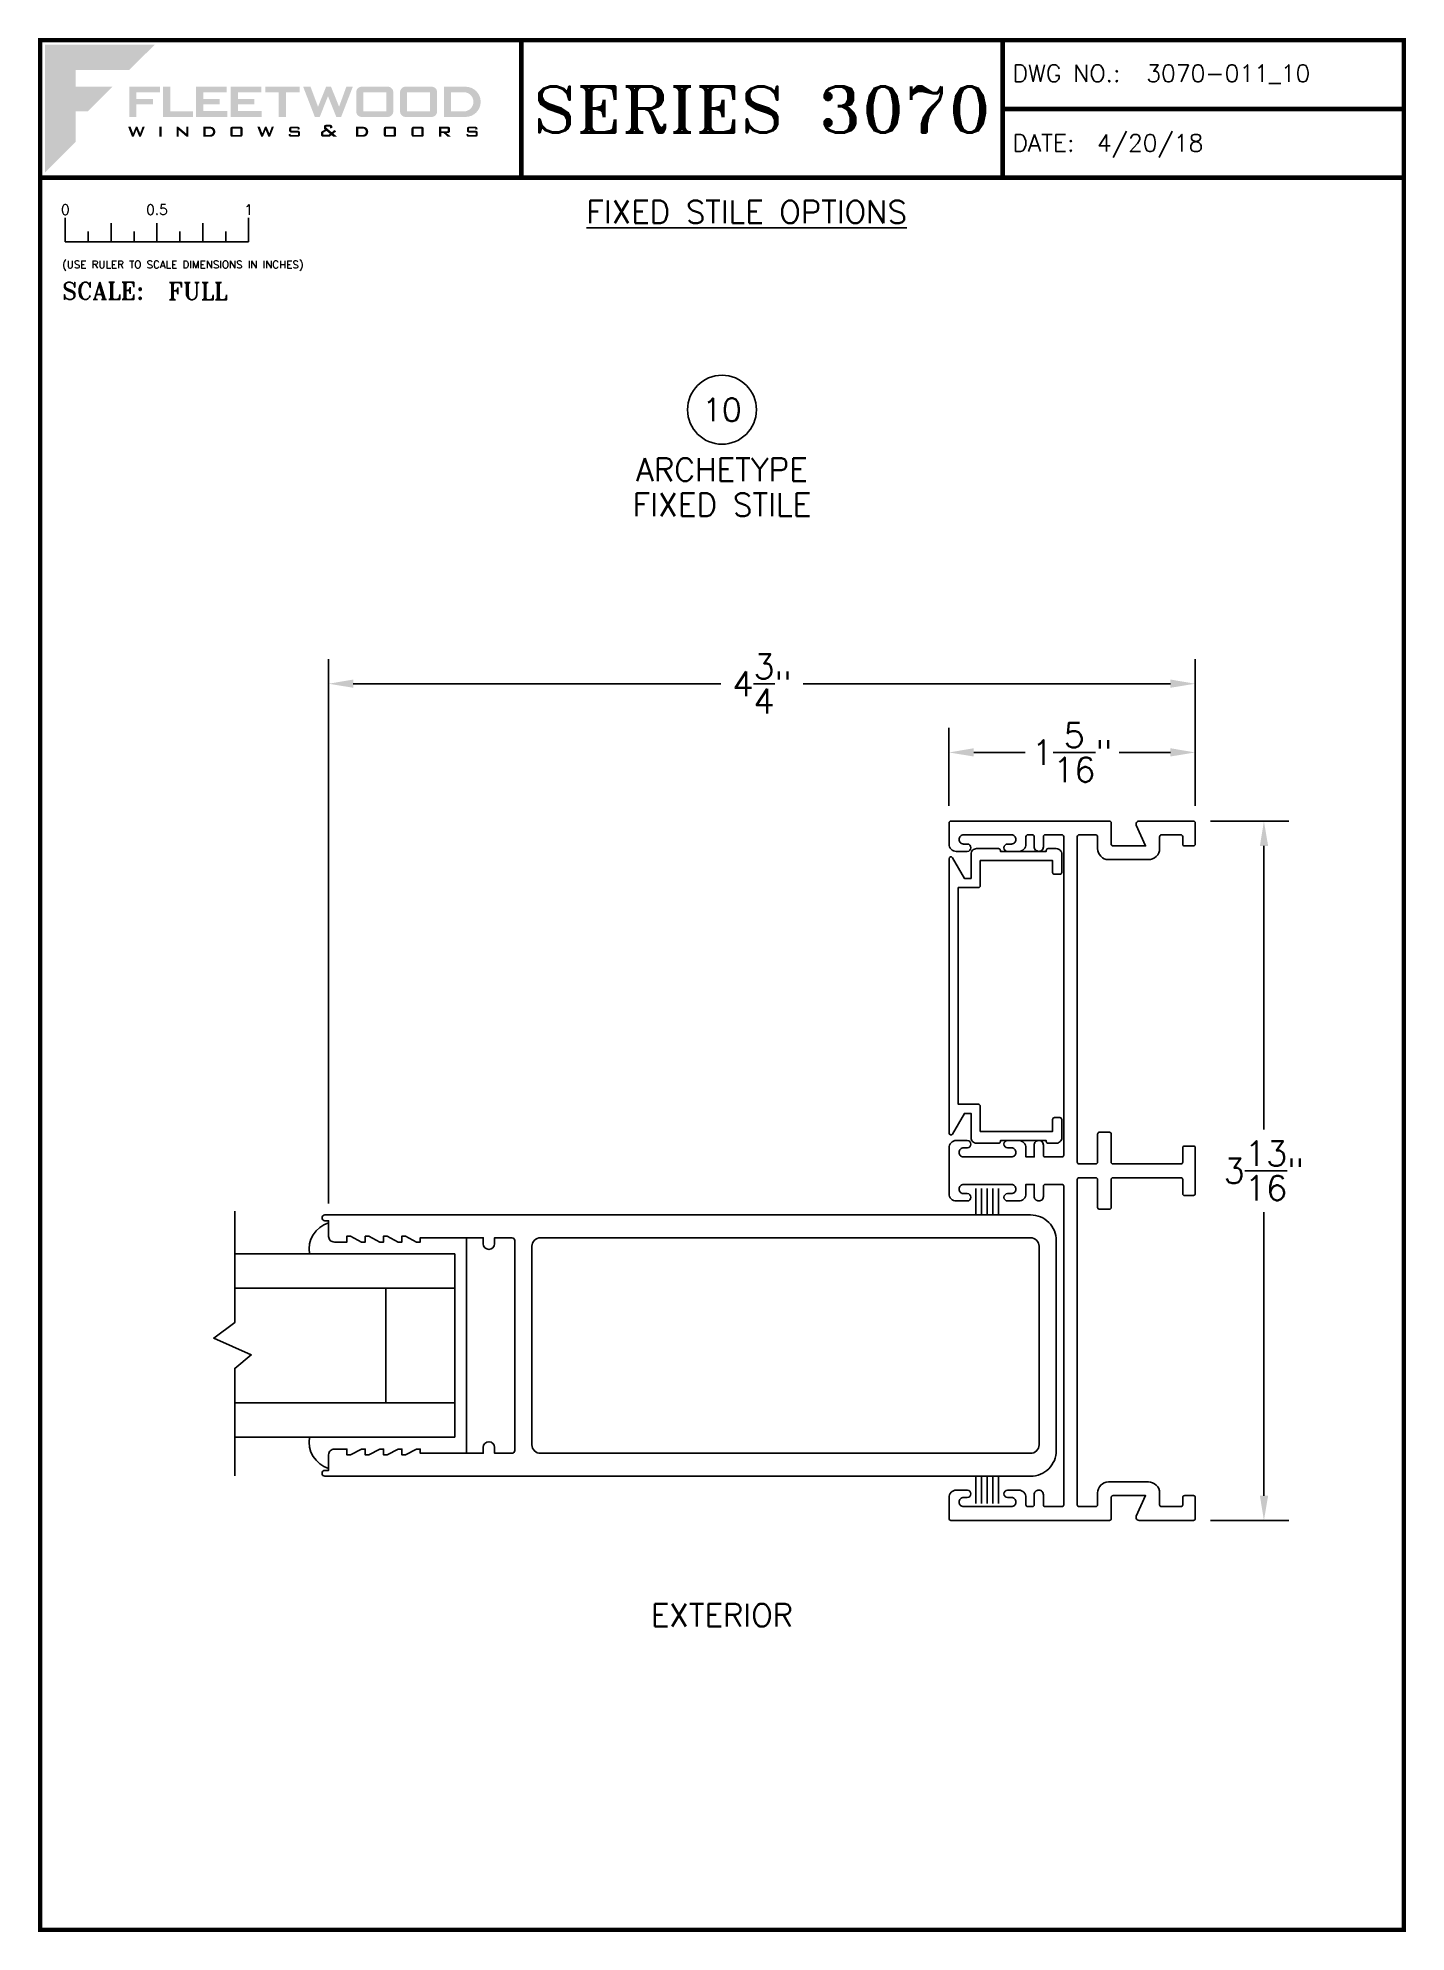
# Paper-space layout 'DETAIL 10' of a CAD drawing. Extents: x 0.3 to 7.8, y 0.1 to 10.4.
# The model-space entities are those that its viewports show. They can reach past a viewport. Long polylines and large blocks are cut down to what shows.
import ezdxf
from ezdxf.enums import TextEntityAlignment as Align

# ---------------------------------------------------------------- set-up
doc = ezdxf.new("R2010")
doc.units = 0
doc.header["$LTSCALE"] = 0.25
doc.header["$MEASUREMENT"] = 0
doc.layers.get('0').update_dxf_attribs({"linetype": 'CONTINUOUS'})
doc.layers.get('DEFPOINTS').update_dxf_attribs({"color": 1, "linetype": 'CONTINUOUS'})
for name, color, linetype in [('DIM', 7, 'CONTINUOUS'), ('FRAME', 1, 'CONTINUOUS'), ('GLASS-VINYL', 7, 'CONTINUOUS'), ('SASH', 5, 'CONTINUOUS'), ('SEAL', 7, 'CONTINUOUS'), ('SILL-PAN', 7, 'CONTINUOUS'), ('TEXT', 7, 'CONTINUOUS')]:
    doc.layers.add(name, color=color, linetype=linetype)
doc.layers.add('VP', color=40, linetype='CONTINUOUS', plot=False)
doc.layers.get('VP').off()
doc.styles.add('ROMANS', font='romans')
doc.styles.add('ROMANT', font='romant')
doc.styles.add('SIMPLEX-094', font='simplex.shx', dxfattribs={"height": 0.094})
doc.styles.get("Standard").update_dxf_attribs({"font": 'simplex.shx'})
doc.dimstyles.new('FULL SCALE', dxfattribs={"dimscale": 0.75, "dimtxt": 0.18, "dimasz": 0.18, "dimexe": 0.18, "dimexo": 0.125, "dimgap": 0.09, "dimtad": 0, "dimtih": 1, "dimtoh": 1, "dimdec": 4, "dimzin": 0, "dimdsep": 46, "dimlunit": 4, "dimtxsty": 'Standard', "dimcen": 0.09, "dimadec": 0, "dimazin": 0, "dimtfac": 1, "dimtdec": 4, "dimtofl": 0, "dimtmove": 0, "dimatfit": 3, "dimfxl": 0, "dimtolj": 1, "dimtzin": 0, "dimarcsym": 0})

# ---------------------------------------------------------------- blocks, each defined once
blk = doc.blocks.new('Fleetwood_Logo_6-10-15')
h = blk.add_hatch(color=154)
h.dxf.hatch_style = 1
h.paths.add_polyline_path([(0.2526, -0.0017), (0.0019, -0.0017), (0.0019, -0.2942), (0.0725, -0.2236), (0.0725, -0.1535), (0.1007, -0.1535), (0.1567, -0.0976), (0.0725, -0.0976), (0.0725, -0.0596), (0.1946, -0.0596)])
h = blk.add_hatch(color=251)
h.dxf.hatch_style = 1
h.paths.add_polyline_path([(0.2487, -0.1256), (0.2112, -0.1256), (0.2112, -0.1102), (0.2647, -0.1102), (0.2647, -0.0976), (0.1946, -0.0976), (0.1946, -0.1667), (0.2112, -0.1667), (0.2112, -0.1377), (0.2487, -0.1377)])
h = blk.add_hatch(color=251)
h.dxf.hatch_style = 1
h.paths.add_polyline_path([(0.2886, -0.0976), (0.272, -0.0976), (0.272, -0.1667), (0.3401, -0.1667), (0.3401, -0.1535), (0.2886, -0.1535)])
h = blk.add_hatch(color=251)
h.dxf.hatch_style = 1
h.paths.add_polyline_path([(0.4175, -0.0976), (0.3474, -0.0976), (0.3474, -0.1667), (0.4185, -0.1667), (0.4185, -0.1534), (0.364, -0.1534), (0.364, -0.1377), (0.4015, -0.1377), (0.4015, -0.1256), (0.364, -0.1256), (0.364, -0.1102), (0.4175, -0.1102)])
h = blk.add_hatch(color=251)
h.dxf.hatch_style = 1
h.paths.add_polyline_path([(0.4965, -0.0976), (0.4264, -0.0976), (0.4264, -0.1667), (0.4975, -0.1667), (0.4975, -0.1534), (0.443, -0.1534), (0.443, -0.1377), (0.4804, -0.1377), (0.4804, -0.1256), (0.443, -0.1256), (0.443, -0.1102), (0.4965, -0.1102)])
h = blk.add_hatch(color=251)
h.dxf.hatch_style = 1
h.paths.add_polyline_path([(0.5842, -0.0976), (0.5054, -0.0976), (0.5054, -0.1102), (0.5365, -0.1102), (0.5365, -0.1667), (0.5531, -0.1667), (0.5531, -0.1102), (0.5842, -0.1102)])
h = blk.add_hatch(color=251)
h.dxf.hatch_style = 1
h.paths.add_polyline_path([(0.6089, -0.0976), (0.5921, -0.0976), (0.6188, -0.1667), (0.63, -0.1667), (0.6489, -0.1192), (0.6679, -0.1667), (0.6789, -0.1667), (0.7056, -0.0976), (0.6908, -0.0976), (0.6742, -0.1433), (0.6558, -0.0976), (0.6446, -0.0976), (0.6261, -0.1433)])
h = blk.add_hatch(color=251)
h.dxf.hatch_style = 1
h.paths.add_polyline_path([(0.7853, -0.0976), (0.726, -0.0976, 0.414214), (0.7133, -0.1102), (0.7133, -0.154, 0.414214), (0.726, -0.1667), (0.7853, -0.1667, 0.414214), (0.798, -0.154), (0.798, -0.1102, 0.414214)])
h.paths.add_polyline_path([(0.7819, -0.1102), (0.7819, -0.154), (0.7294, -0.154), (0.7294, -0.1102)], flags=16)
h = blk.add_hatch(color=251)
h.dxf.hatch_style = 1
h.paths.add_polyline_path([(0.8856, -0.0976), (0.8262, -0.0976, 0.414214), (0.8136, -0.1102), (0.8136, -0.154, 0.414214), (0.8262, -0.1667), (0.8856, -0.1667, 0.414214), (0.8982, -0.154), (0.8982, -0.1102, 0.414214)])
h.paths.add_polyline_path([(0.8822, -0.1102), (0.8822, -0.154), (0.8296, -0.154), (0.8296, -0.1102)], flags=16)
h = blk.add_hatch(color=251)
h.dxf.hatch_style = 1
h.paths.add_polyline_path([(0.9632, -0.0976), (0.914, -0.0976), (0.914, -0.1667), (0.9632, -0.1667, 1)])
h.paths.add_polyline_path([(0.9301, -0.1102), (0.9593, -0.1102, -1), (0.9593, -0.154), (0.9301, -0.154)], flags=16)
h = blk.add_hatch(color=7)
h.dxf.hatch_style = 1
h.paths.add_polyline_path([(0.2301, -0.1891), (0.2251, -0.1891), (0.2196, -0.2043), (0.2134, -0.1891), (0.2097, -0.1891), (0.2035, -0.2043), (0.1978, -0.1891), (0.1922, -0.1891), (0.2011, -0.2121), (0.2048, -0.2121), (0.2112, -0.1963), (0.2175, -0.2121), (0.2212, -0.2121)])
h = blk.add_hatch(color=7)
h.dxf.hatch_style = 1
h.paths.add_polyline_path([(0.2691, -0.1891), (0.2637, -0.1891), (0.2637, -0.2118), (0.2637, -0.2121), (0.2691, -0.2121)])
h = blk.add_hatch(color=7)
h.dxf.hatch_style = 1
h.paths.add_polyline_path([(0.3077, -0.1964), (0.3259, -0.2121), (0.3298, -0.2121), (0.3298, -0.1891), (0.325, -0.1891), (0.325, -0.2047), (0.3067, -0.1891), (0.3029, -0.1891), (0.3029, -0.2121), (0.3077, -0.2121)])
h = blk.add_hatch(color=7)
h.dxf.hatch_style = 1
h.paths.add_polyline_path([(0.3801, -0.1891), (0.3637, -0.1891), (0.3637, -0.2121), (0.3801, -0.2121, 1)])
h.paths.add_polyline_path([(0.3691, -0.2079), (0.3691, -0.1933), (0.3788, -0.1933, -1), (0.3788, -0.2079)], flags=16)
h = blk.add_hatch(color=7)
h.dxf.hatch_style = 1
h.paths.add_polyline_path([(0.4537, -0.2079), (0.4537, -0.1933, 0.414214), (0.4495, -0.1891), (0.4297, -0.1891, 0.414214), (0.4255, -0.1933), (0.4255, -0.2079, 0.414214), (0.4297, -0.2121), (0.4495, -0.2121, 0.414214)])
h.paths.add_polyline_path([(0.4308, -0.2079), (0.4308, -0.1933), (0.4484, -0.1933), (0.4484, -0.2079)], flags=16)
h = blk.add_hatch(color=7)
h.dxf.hatch_style = 1
h.paths.add_polyline_path([(0.5253, -0.1891), (0.5203, -0.1891), (0.5148, -0.2043), (0.5087, -0.1891), (0.5049, -0.1891), (0.4988, -0.2043), (0.493, -0.1891), (0.4874, -0.1891), (0.4963, -0.2121), (0.5001, -0.2121), (0.5064, -0.1963), (0.5127, -0.2121), (0.5164, -0.2121)])
h = blk.add_hatch(color=7)
h.dxf.hatch_style = 1
h.paths.add_polyline_path([(0.5801, -0.1891), (0.5643, -0.1891, 0.414214), (0.56, -0.1933), (0.56, -0.1981, 0.414214), (0.5643, -0.2024), (0.58, -0.2024), (0.58, -0.2078), (0.5637, -0.2078), (0.5637, -0.2052), (0.5591, -0.2062), (0.5591, -0.2078, 0.414214), (0.5634, -0.2121), (0.5805, -0.2121, 0.414214), (0.5848, -0.2078), (0.5848, -0.2024, 0.414214), (0.5805, -0.1982), (0.5648, -0.1982), (0.5648, -0.193), (0.5798, -0.193), (0.5798, -0.1958), (0.5843, -0.1948), (0.5843, -0.1933, 0.414214)])
h = blk.add_hatch(color=7)
h.dxf.hatch_style = 1
h.paths.add_polyline_path([(0.645, -0.1913, -0.222262), (0.6447, -0.1906), (0.6447, -0.1892), (0.6535, -0.1892), (0.6535, -0.193), (0.6587, -0.1918), (0.6587, -0.189, 0.414214), (0.6544, -0.1847), (0.6437, -0.1847, 0.414214), (0.6394, -0.189), (0.6394, -0.1922, 0.222262), (0.6407, -0.1948), (0.6415, -0.1955), (0.6345, -0.1998, 0.260684), (0.6329, -0.2027), (0.6329, -0.2078, 0.414214), (0.6372, -0.2121), (0.6514, -0.2121, 0.17577), (0.6536, -0.2113), (0.657, -0.2085), (0.6614, -0.2121), (0.6699, -0.2121), (0.6613, -0.2049), (0.6676, -0.1997), (0.6637, -0.1964), (0.6574, -0.2017)])
h.paths.add_polyline_path([(0.6532, -0.2052), (0.6509, -0.2072, -0.17577), (0.6502, -0.2074), (0.6382, -0.2074), (0.6382, -0.2033, -0.260684), (0.6387, -0.2025), (0.6451, -0.1985)], flags=16)
h = blk.add_hatch(color=7)
h.dxf.hatch_style = 1
h.paths.add_polyline_path([(0.7294, -0.1891), (0.713, -0.1891), (0.713, -0.2121), (0.7294, -0.2121, 1)])
h.paths.add_polyline_path([(0.7184, -0.2079), (0.7184, -0.1933), (0.7281, -0.1933, -1), (0.7281, -0.2079)], flags=16)
h = blk.add_hatch(color=7)
h.dxf.hatch_style = 1
h.paths.add_polyline_path([(0.8045, -0.2079), (0.8045, -0.1933, 0.414214), (0.8003, -0.1891), (0.7805, -0.1891, 0.414214), (0.7763, -0.1933), (0.7763, -0.2079, 0.414214), (0.7805, -0.2121), (0.8003, -0.2121, 0.414214)])
h.paths.add_polyline_path([(0.7816, -0.2079), (0.7816, -0.1933), (0.7992, -0.1933), (0.7992, -0.2079)], flags=16)
h = blk.add_hatch(color=7)
h.dxf.hatch_style = 1
h.paths.add_polyline_path([(0.8678, -0.2079), (0.8678, -0.1933, 0.414214), (0.8636, -0.1891), (0.8438, -0.1891, 0.414214), (0.8396, -0.1933), (0.8396, -0.2079, 0.414214), (0.8438, -0.2121), (0.8636, -0.2121, 0.414214)])
h.paths.add_polyline_path([(0.8449, -0.2079), (0.8449, -0.1933), (0.8624, -0.1933), (0.8624, -0.2079)], flags=16)
h = blk.add_hatch(color=7)
h.dxf.hatch_style = 1
h.paths.add_polyline_path([(0.9277, -0.1993), (0.9277, -0.1933, 0.414214), (0.9235, -0.1891), (0.9028, -0.1891), (0.9028, -0.2121), (0.9082, -0.2121), (0.9082, -0.2035), (0.9131, -0.2035), (0.9224, -0.2121), (0.9303, -0.2121), (0.9197, -0.2035), (0.9235, -0.2035, 0.414214)])
h.paths.add_polyline_path([(0.9082, -0.1993), (0.9082, -0.1933), (0.9214, -0.1933, -0.414214), (0.9224, -0.1943), (0.9224, -0.1983, -0.414214), (0.9214, -0.1993)], flags=16)
h = blk.add_hatch(color=7)
h.dxf.hatch_style = 1
h.paths.add_polyline_path([(0.9867, -0.1982), (0.971, -0.1982), (0.971, -0.193), (0.9859, -0.193), (0.9859, -0.1958), (0.9905, -0.1948), (0.9905, -0.1933, 0.414214), (0.9863, -0.1891), (0.9705, -0.1891, 0.414214), (0.9662, -0.1933), (0.9662, -0.1981, 0.414214), (0.9705, -0.2024), (0.9862, -0.2024), (0.9862, -0.2078), (0.9699, -0.2078), (0.9699, -0.2052), (0.9653, -0.2062), (0.9653, -0.2078, 0.414214), (0.9696, -0.2121), (0.9867, -0.2121, 0.414214), (0.991, -0.2078), (0.991, -0.2024, 0.414214)])
blk = doc.blocks.new('A-SIZE_P')
at = {"const_width": 0.025}
blk.add_lwpolyline([(0.313, 0.125), (7.751, 0.125), (7.751, 10.437), (0.313, 10.437)], close=True, dxfattribs=at)
for points in [[(2.938, 10.437), (2.938, 9.687)], [(5.563, 10.437), (5.563, 9.687)], [(5.563, 10.062), (7.751, 10.062)], [(0.313, 9.687), (7.751, 9.687)]]:
    blk.add_lwpolyline(points, dxfattribs=at)
at = {"xscale": 2.387023416083395, "yscale": 2.387023416083395, "zscale": 2.387023416083395}
blk.add_blockref('Fleetwood_Logo_6-10-15', (0.334, 10.416), dxfattribs=at)
for s, style, p in [('DWG NO.:', 'SIMPLEX-094', (5.617, 10.209)), ('DATE:', 'SIMPLEX-094', (5.616, 9.829)), ('SCALE:', 'ROMANT', (0.433, 9.022))]:
    blk.add_text(s, height=0.094, dxfattribs=dict(style=style)).set_placement(p)
for tag, p, style in [('DWG_NO', (6.346, 10.209), 'SIMPLEX-094'), ('DATE', (6.077, 9.829), 'SIMPLEX-094'), ('SCALE', (1.011, 9.02), 'ROMANT')]:
    blk.add_attdef(tag, p, '', height=0.094, dxfattribs=dict(style=style))
for tag, height, style, width, p, p2 in [('DWG_NO_F', 0.094, 'SIMPLEX-094', 1.745692, (6.347, 10.209), (7.683, 10.209)), ('PRODUCT', 0.25, 'ROMANT', 1.390728, (3.001, 9.934), (5.5, 9.934))]:
    blk.add_attdef(tag, text='', height=height, dxfattribs=dict(style=style, width=width)).set_placement(p, p2, align=Align.FIT)
blk = doc.blocks.new('Full')
for p, q in [((0.137, -0.219), (0.137, -0.35)), ((0.262, -0.294), (0.262, -0.35)), ((0.387, -0.249), (0.387, -0.35)), ((0.512, -0.294), (0.512, -0.35)), ((0.637, -0.249), (0.637, -0.35)), ((0.762, -0.294), (0.762, -0.35)), ((0.887, -0.249), (0.887, -0.35)), ((1.012, -0.294), (1.012, -0.35)), ((1.137, -0.219), (1.137, -0.35)), ((0.137, -0.35), (1.137, -0.35))]:
    blk.add_line(p, q)
for s, p in [('0', (0.137, -0.219)), ('0.5', (0.637, -0.219)), ('1', (1.137, -0.219))]:
    blk.add_text(s, height=0.055).set_placement(p, align=Align.BOTTOM_CENTER)
at = {"style": 'ROMANS'}
blk.add_text('(USE RULER TO SCALE DIMENSIONS IN INCHES)', height=0.04115, dxfattribs=at).set_placement((0.12, -0.495))
blk = doc.blocks.new('sectball')
blk.add_circle((0, 0), 0.125)
blk.add_attdef('NO', text='', height=0.062).set_placement((0, 0), align=Align.MIDDLE_CENTER)
for tag, p in [('LINE1', (0, -0.2588)), ('LINE2', (0, -0.3864)), ('LINE3', (0, -0.5214))]:
    blk.add_attdef(tag, text='', height=0.078).set_placement(p, align=Align.CENTER)
blk = doc.blocks.new('*D124')
at = {"layer": 'DEFPOINTS', "color": 0}
for p in [(6.603, 6.175), (6.603, 2.359), (6.988, 2.359)]:
    blk.add_point(p, dxfattribs=at)
at = {"layer": 'SILL-PAN', "color": 0, "lineweight": -2}
for p, q in [((6.697, 6.175), (7.123, 6.175)), ((6.988, 6.04), (6.988, 4.492)), ((6.988, 2.494), (6.988, 4.042)), ((6.697, 2.359), (7.123, 2.359))]:
    blk.add_line(p, q, dxfattribs=at)
at = {"layer": 'SILL-PAN', "color": 0}
for points in [[(6.966, 6.04), (7.011, 6.04), (6.988, 6.175)], [(6.966, 2.494), (7.011, 2.494), (6.988, 2.359)]]:
    blk.add_solid(points, dxfattribs=at)
at = {"layer": 'SILL-PAN', "color": 0, "insert": (6.988, 4.267), "char_height": 0.135, "attachment_point": 5}
blk.add_mtext('\\A1;3{\\H1.000000x;\\S13/16;}"', dxfattribs=at)
blk = doc.blocks.new('*D125')
at = {"layer": 'DEFPOINTS', "color": 0}
for p in [(5.27, 6.55), (5.27, 6.165), (6.613, 6.165)]:
    blk.add_point(p, dxfattribs=at)
at = {"layer": 'SILL-PAN', "color": 0, "lineweight": -2}
for p, q in [((5.27, 6.259), (5.27, 6.685)), ((6.613, 6.259), (6.613, 6.685)), ((5.405, 6.55), (5.685, 6.55)), ((6.478, 6.55), (6.199, 6.55))]:
    blk.add_line(p, q, dxfattribs=at)
at = {"layer": 'SILL-PAN', "color": 0}
for points in [[(5.405, 6.573), (5.405, 6.528), (5.27, 6.55)], [(6.478, 6.573), (6.478, 6.528), (6.613, 6.55)]]:
    blk.add_solid(points, dxfattribs=at)
at = {"layer": 'SILL-PAN', "color": 0, "insert": (5.942, 6.55), "char_height": 0.135, "attachment_point": 5}
blk.add_mtext('\\A1;1{\\H1.000000x;\\S5/16;}"', dxfattribs=at)
blk = doc.blocks.new('*D126')
at = {"layer": 'DEFPOINTS', "color": 0}
for p in [(1.886, 6.925), (6.613, 6.165), (1.886, 3.994)]:
    blk.add_point(p, dxfattribs=at)
at = {"layer": 'SILL-PAN', "color": 0, "lineweight": -2}
for p, q in [((1.886, 4.088), (1.886, 7.06)), ((6.613, 6.259), (6.613, 7.06)), ((2.021, 6.925), (4.025, 6.925)), ((6.478, 6.925), (4.475, 6.925))]:
    blk.add_line(p, q, dxfattribs=at)
at = {"layer": 'SILL-PAN', "color": 0}
for points in [[(2.021, 6.948), (2.021, 6.903), (1.886, 6.925)], [(6.478, 6.948), (6.478, 6.903), (6.613, 6.925)]]:
    blk.add_solid(points, dxfattribs=at)
at = {"layer": 'SILL-PAN', "color": 0, "insert": (4.25, 6.925), "char_height": 0.135, "attachment_point": 5}
blk.add_mtext('\\A1;4{\\H1.000000x;\\S3/4;}"', dxfattribs=at)
blk = doc.blocks.new('2 TRACK JAMB')
at = {"color": 1}
blk.add_lwpolyline([(-0.368, 1.86), (-0.368, 1.708, -0.414214), (-0.377, 1.698), (-0.433, 1.698, -0.414214), (-0.442, 1.708), (-0.442, 1.86, 0.414214), (-0.452, 1.87), (-0.781, 1.87), (-0.822, 1.87, 0.414214), (-0.832, 1.86), (-0.832, 1.783, -0.414214), (-0.843, 1.773), (-0.891, 1.773, -0.414214), (-0.9, 1.783), (-0.9, 1.871), (-0.9, 1.963), (-0.9, 2.033, -0.414214), (-0.891, 2.043), (-0.843, 2.043, -0.414214), (-0.832, 2.033), (-0.832, 1.955, 0.414214), (-0.822, 1.945), (-0.768, 1.945), (-0.452, 1.945, 0.414214), (-0.442, 1.955), (-0.442, 2.108, -0.414214), (-0.433, 2.118), (-0.377, 2.118, -0.414214), (-0.368, 2.108), (-0.368, 1.955, 0.414214), (-0.357, 1.945), (-0.267, 1.945, 0.414214), (-0.257, 1.955), (-0.257, 2.862), (-0.257, 3.731, 0.414214), (-0.267, 3.741), (-0.357, 3.741, 0.414214), (-0.368, 3.731), (-0.368, 3.666, -0.414214), (-0.427, 3.606), (-0.645, 3.606, -0.414214), (-0.706, 3.666), (-0.706, 3.731, 0.414214), (-0.715, 3.741), (-0.822, 3.741, 0.414214), (-0.832, 3.731), (-0.832, 3.691, -0.414214), (-0.843, 3.681), (-0.891, 3.681, -0.414214), (-0.9, 3.691), (-0.9, 3.806, -0.414214), (-0.891, 3.816), (-0.594, 3.816, -0.546624), (-0.579, 3.793), (-0.63, 3.681), (-0.452, 3.681, 0.414214), (-0.442, 3.691), (-0.442, 3.806, -0.414214), (-0.433, 3.816), (0.433, 3.816, -0.414214), (0.442, 3.806), (0.442, 3.691, -0.414214), (0.403, 3.651), (0.343, 3.651, -0.414214), (0.323, 3.671), (0.323, 3.671, -0.414214), (0.343, 3.691), (0.363, 3.691, 0.414214), (0.388, 3.715), (0.388, 3.716, 0.414214), (0.363, 3.741), (0.102, 3.741, 0.414214), (0.078, 3.716), (0.078, 3.715, 0.414214), (0.102, 3.691), (0.123, 3.691, -0.414214), (0.143, 3.671), (0.143, 3.67, -0.414214), (0.123, 3.651), (0.062, 3.651, -0.414214), (0.023, 3.691), (0.023, 3.731, 0.414214), (0.013, 3.741), (-0.012, 3.741, 0.414214), (-0.022, 3.731), (-0.022, 3.676, -0.414214), (-0.047, 3.651), (-0.048, 3.651, -0.414214), (-0.072, 3.675), (-0.072, 3.731, 0.414214), (-0.082, 3.741), (-0.172, 3.741, 0.414214), (-0.183, 3.731), (-0.183, 2.862), (-0.183, 1.993, 0.414214), (-0.172, 1.983), (-0.082, 1.983, 0.414214), (-0.072, 1.993), (-0.072, 2.048, -0.414214), (-0.048, 2.073), (-0.047, 2.073, -0.414214), (-0.022, 2.048), (-0.022, 1.983), (0.023, 1.983), (0.023, 2.033, -0.414214), (0.062, 2.073), (0.123, 2.073, -0.414214), (0.143, 2.054), (0.143, 2.053, -0.414214), (0.123, 2.033), (0.102, 2.033, 0.414214), (0.078, 2.008), (0.078, 2.007, 0.414214), (0.102, 1.983), (0.363, 1.983, 0.414214), (0.388, 2.007), (0.388, 2.008, 0.414214), (0.363, 2.033), (0.343, 2.033, -0.414214), (0.323, 2.053, -0.414214), (0.343, 2.073), (0.403, 2.073, -0.414214), (0.442, 2.033), (0.442, 1.963), (0.442, 1.871), (0.442, 1.783, -0.414214), (0.403, 1.743), (0.343, 1.743, -0.414214), (0.323, 1.763), (0.323, 1.763, -0.414214), (0.343, 1.783), (0.363, 1.783, 0.414214), (0.388, 1.807), (0.388, 1.808, 0.414214), (0.363, 1.833), (0.102, 1.833, 0.414214), (0.078, 1.808), (0.078, 1.807, 0.414214), (0.102, 1.783), (0.123, 1.783, -0.414214), (0.143, 1.763), (0.143, 1.762, -0.414214), (0.123, 1.743), (0.062, 1.743, -0.414214), (0.023, 1.783), (0.023, 1.833), (-0.022, 1.833), (-0.022, 1.768, -0.414214), (-0.047, 1.743), (-0.048, 1.743, -0.414214), (-0.072, 1.767), (-0.072, 1.823, 0.414214), (-0.082, 1.833), (-0.172, 1.833, 0.414214), (-0.183, 1.823), (-0.183, 0.954), (-0.183, 0.085, 0.414214), (-0.172, 0.075), (-0.082, 0.075, 0.414214), (-0.072, 0.085), (-0.072, 0.14, -0.414214), (-0.048, 0.165), (-0.047, 0.165, -0.414214), (-0.022, 0.14), (-0.022, 0.085, 0.414214), (-0.012, 0.075), (0.013, 0.075, 0.414214), (0.023, 0.085), (0.023, 0.125, -0.414214), (0.062, 0.165), (0.123, 0.165, -0.414214), (0.143, 0.145), (0.143, 0.145, -0.414214), (0.123, 0.125), (0.102, 0.125, 0.414214), (0.078, 0.1), (0.078, 0.099, 0.414214), (0.102, 0.075), (0.363, 0.075, 0.414214), (0.388, 0.099), (0.388, 0.1, 0.414214), (0.363, 0.125), (0.343, 0.125, -0.414214), (0.323, 0.145, -0.414214), (0.343, 0.165), (0.403, 0.165, -0.414214), (0.442, 0.125), (0.442, 0.01, -0.414214), (0.433, 0), (-0.433, 0, -0.414214), (-0.442, 0.01), (-0.442, 0.125, 0.414214), (-0.452, 0.135), (-0.63, 0.135), (-0.579, 0.023, -0.546624), (-0.594, 0), (-0.891, 0, -0.414214), (-0.9, 0.01), (-0.9, 0.125, -0.414214), (-0.891, 0.135), (-0.843, 0.135, -0.414214), (-0.832, 0.125), (-0.832, 0.085, 0.414214), (-0.822, 0.075), (-0.715, 0.075, 0.414214), (-0.706, 0.085), (-0.706, 0.15, -0.414214), (-0.645, 0.21), (-0.427, 0.21, -0.414214), (-0.368, 0.15), (-0.368, 0.085, 0.414214), (-0.357, 0.075), (-0.267, 0.075, 0.414214), (-0.257, 0.085), (-0.257, 0.954), (-0.257, 1.86, 0.414214), (-0.267, 1.87), (-0.357, 1.87, 0.414214)], format="xyb", close=True, dxfattribs=at)
blk = doc.blocks.new('3710 Jamb Filler')
blk.add_lwpolyline([(-0.12, 0.774, 0.414214), (-0.15, 0.804), (-0.27, 0.804, 0.414214), (-0.28, 0.794), (-0.28, 0.789), (-0.53, 0.789), (-0.53, 0.794, 0.414214), (-0.54, 0.804), (-0.585, 0.804, 0.414214), (-0.615, 0.774), (-0.615, 0.674, 0.414214), (-0.605, 0.664), (-0.575, 0.664, 0.414214), (-0.565, 0.674), (-0.565, 0.739), (-0.17, 0.739), (-0.17, 0.601, 0.414214), (-0.16, 0.591), (-0.05, 0.591), (-0.05, -0.591), (-0.16, -0.591, 0.414214), (-0.17, -0.601), (-0.17, -0.739), (-0.565, -0.739), (-0.565, -0.674, 0.414214), (-0.575, -0.664), (-0.605, -0.664, 0.414214), (-0.615, -0.674), (-0.615, -0.774, 0.414214), (-0.585, -0.804), (-0.54, -0.804, 0.414214), (-0.53, -0.794), (-0.53, -0.789), (-0.28, -0.789), (-0.28, -0.794, 0.414214), (-0.27, -0.804), (-0.15, -0.804, 0.414214), (-0.12, -0.774), (-0.12, -0.641), (-0.084, -0.641), (-0.019, -0.754, 0.767327), (0, -0.749), (0, 0.749, 0.767327), (-0.019, 0.754), (-0.084, 0.641), (-0.12, 0.641)], format="xyb", close=True)
blk = doc.blocks.new('3767 LEADSILE')
for points in [[(3.769, -0.597), (3.749, -0.597), (3.689, -0.565), (3.669, -0.565), (3.669, -0.597), (3.649, -0.597), (3.589, -0.565), (3.569, -0.565), (3.569, -0.597), (3.549, -0.597), (3.489, -0.565), (3.469, -0.565), (3.469, -0.588), (3.126, -0.588), (3.126, -0.556, 1), (3.064, -0.556), (3.064, -0.588), (2.969, -0.588, -0.414214), (2.954, -0.573), (2.954, 0.573, -0.414214), (2.969, 0.588), (3.064, 0.588), (3.064, 0.556, 1), (3.126, 0.556), (3.126, 0.588), (3.469, 0.588), (3.469, 0.565), (3.489, 0.565), (3.549, 0.597), (3.569, 0.597), (3.569, 0.565), (3.589, 0.565), (3.649, 0.597), (3.669, 0.597), (3.669, 0.565), (3.689, 0.565), (3.749, 0.597), (3.769, 0.597), (3.769, 0.565), (3.789, 0.565), (3.849, 0.597), (3.869, 0.597), (3.869, 0.565), (3.938, 0.565, 0.414214), (3.969, 0.596), (3.969, 0.681), (3.989, 0.681, 1), (3.989, 0.713), (0.14, 0.713, 0.414214), (0, 0.573), (0, -0.573, 0.414214), (0.14, -0.713), (3.989, -0.713, 1), (3.989, -0.681), (3.969, -0.681), (3.969, -0.596, 0.414214), (3.938, -0.565), (3.869, -0.565), (3.869, -0.597), (3.849, -0.597), (3.789, -0.565), (3.769, -0.565)], [(2.814, -0.588, 0.414214), (2.86, -0.542), (2.86, 0.542, 0.414214), (2.814, 0.588), (0.14, 0.588, 0.414214), (0.094, 0.542), (0.094, -0.542, 0.414214), (0.14, -0.588)]]:
    blk.add_lwpolyline(points, format="xyb", close=True)

msp = doc.modelspace()

# ---------------------------------------------------------------- linework, layer by layer
at = {"layer": 'GLASS-VINYL', "color": 7}
for p, q in [((7.93845, -17.24673), (7.93845, -18.42273)), ((6.67384, -17.33473), (7.87345, -17.33473)), ((7.87345, -17.33473), (7.87345, -18.33473)), ((6.67384, -17.52223), (7.87345, -17.52223)), ((7.49845, -17.52223), (7.49845, -18.14723)), ((6.67384, -18.14723), (7.87345, -18.14723)), ((6.67384, -18.33473), (7.87345, -18.33473))]:
    msp.add_line(p, q, dxfattribs=at)
at = {"layer": 'GLASS-VINYL'}
msp.add_lwpolyline([(6.67384, -17.10122), (6.67384, -17.70973), (6.55961, -17.79399), (6.76348, -17.88545), (6.67384, -17.95973), (6.67384, -18.5448)], dxfattribs=at)
at = {"layer": 'GLASS-VINYL', "color": 7}
for centre, start, end in [((7.23152, -17.3102), 107.354231, 189.24028), ((7.23152, -18.35926), 170.75972, 252.645769)]:
    msp.add_arc(centre, 0.15276, start, end, dxfattribs=at)
at = {"layer": 'SEAL'}
for p, q in [((10.71522, -16.97763), (10.71522, -17.12173)), ((10.74622, -16.97763), (10.74622, -17.12173)), ((10.77722, -16.97763), (10.77722, -17.12173)), ((10.80822, -16.97763), (10.80822, -17.12173)), ((10.83922, -16.97763), (10.83922, -17.12173)), ((10.7163, -18.69571), (10.7163, -18.54773)), ((10.7473, -18.69571), (10.7473, -18.54773)), ((10.7783, -18.69571), (10.7783, -18.54773)), ((10.8093, -18.69571), (10.8093, -18.54773)), ((10.8403, -18.69571), (10.8403, -18.54773))]:
    msp.add_line(p, q, dxfattribs=at)

# ---------------------------------------------------------------- block references
at = {"layer": 'FRAME', "xscale": -1}
for name, p in [('2 TRACK JAMB', (11.01235, -18.78873)), ('3710 Jamb Filler', (10.56985, -15.92673))]:
    msp.add_blockref(name, p, dxfattribs=at)
at = {"layer": 'SASH', "rotation": 180}
msp.add_blockref('3767 LEADSILE', (11.15495, -17.83473), dxfattribs=at)

psp = doc.layouts.new('DETAIL 10')

# ---------------------------------------------------------------- block references
at = {"layer": 'DIM'}
ref = psp.add_blockref('A-SIZE_P', (0, 0), dxfattribs=at)
ref.add_attrib('DATE', '4/20/18', (6.07741, 9.82884), dxfattribs={"layer": '0', "height": 0.094, "style": 'SIMPLEX-094'})
ref.add_attrib('SCALE', 'FULL', (1.01101, 9.02035), dxfattribs={"layer": '0', "height": 0.094, "style": 'ROMANT'})
ref.add_attrib('PRODUCT', 'SERIES 3070', dxfattribs={"layer": '0', "height": 0.25, "style": 'ROMANT', "width": 0.981308}).set_placement((3.0005, 9.93352), (5.5005, 9.93352), align=Align.FIT)
ref.add_attrib('DWG_NO', '3070-011_10', (6.34634, 10.20879), dxfattribs={"layer": '0', "height": 0.094, "style": 'SIMPLEX-094'})
psp.add_blockref('Full', (0.313, 9.687), dxfattribs=at)
at = {"layer": 'TEXT'}
ref = psp.add_blockref('sectball', (4.032, 8.42024), dxfattribs=dict(at, xscale=1.504000000000005, yscale=1.504000000000005, zscale=1.504000000000005))
ref.add_attrib('NO', '10', dxfattribs={"layer": '0', "height": 0.125}).set_placement((4.032, 8.42024), align=Align.MIDDLE_CENTER)
ref.add_attrib('LINE1', 'ARCHETYPE', dxfattribs={"layer": '0', "height": 0.125}).set_placement((4.032, 8.03096), align=Align.CENTER)
ref.add_attrib('LINE2', 'FIXED STILE', dxfattribs={"layer": '0', "height": 0.125}).set_placement((4.032, 7.83915), align=Align.CENTER)

# ---------------------------------------------------------------- texts
at = {"layer": 'TEXT', "char_height": 0.124, "attachment_point": 5}
for s, insert, width in [('{\\LFIXED STILE OPTIONS}', (4.16675, 9.4995), 2.2957), ('EXTERIOR', (4.032, 1.84165), 1.1528)]:
    psp.add_mtext(s, dxfattribs=dict(at, insert=insert, width=width))

# ---------------------------------------------------------------- dimensions: what is measured, and where the dimension line sits
at = {"layer": 'SILL-PAN'}
for base, p2, picture, middle in [((1.88649, 6.92538), (1.88649, 3.99438), '*D126', (4.24994, 6.92538)), ((5.27039, 6.55038), (5.27039, 6.16538), '*D125', (5.94189, 6.55038))]:
    dim = psp.add_linear_dim(base=base, p1=(6.61339, 6.16538), p2=p2, dimstyle='FULL SCALE', dxfattribs=at)
    dim.commit()
    dim.dimension.update_dxf_attribs({"geometry": picture, "text_midpoint": middle})
dim = psp.add_linear_dim(base=(6.98839, 2.35938), p1=(6.60339, 6.17538), p2=(6.60339, 2.35938), angle=90, dimstyle='FULL SCALE', dxfattribs=at)
dim.commit()
dim.dimension.update_dxf_attribs({"geometry": '*D124', "text_midpoint": (6.98839, 4.26738)})

# ---------------------------------------------------------------- viewports
at = {"layer": 'VP'}
psp.add_viewport(center=(4.22928, 4.39845), size=(6.40118, 4.5868735), view_center_point=(9.52875, -16.74966), view_height=4.5868735, dxfattribs=at)

doc.saveas('drawing.dxf')
